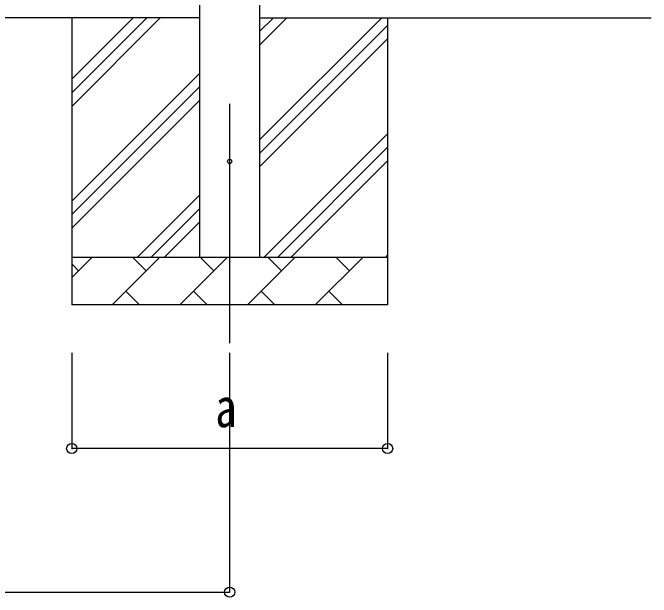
# Model space of a CAD drawing. Units: millimetres, scale not verified. Extents: x -10512 to 10512, y -7425 to 7425.
# Drawn here: x -6348 to -5014, y -3894 to -2673 of the extents above; entities that cross this region are included whole.
import ezdxf
from ezdxf.enums import TextEntityAlignment as Align

# ---------------------------------------------------------------- set-up
doc = ezdxf.new("R2010")
doc.units = ezdxf.units.MM
doc.header["$LTSCALE"] = 30
for name, color, linetype in [('0-4_YKK_12', 2, 'Continuous'), ('0-5_YKK_13', 4, 'Continuous'), ('0-6_YKK_A1', 4, 'Continuous'), ('0-7_YKK_D', 6, 'Continuous')]:
    doc.layers.add(name, color=color, linetype=linetype)
doc.styles.add('ＭＳ ゴシック', font='')
doc.styles.get('ＭＳ ゴシック').set_extended_font_data('MS Gothic')

msp = doc.modelspace()

# ---------------------------------------------------------------- linework, layer by layer
at = {"layer": '0-4_YKK_12'}
msp.add_line((-5894.45, -2863.5), (-5894.45, -3363.5), dxfattribs=at)
at = {"layer": '0-5_YKK_13'}
msp.add_circle((-5894.45, -2983.5), 4.5, dxfattribs=at)
msp.add_circle((-5894.45, -2983.5), 4.5, dxfattribs=at)
at = {"layer": '0-6_YKK_A1'}
for p, q in [((-5956.95, -3183.5), (-5956.95, -383.5)), ((-5831.95, -383.5), (-5831.95, -3183.5)), ((-5956.95, -2683.5), (-8704.95, -2683.5)), ((-6224.45, -2683.5), (-6224.45, -3283.5)), ((-6224.45, -2868.55), (-6039.4, -2683.5)), ((-6224.45, -2840.27), (-6067.68, -2683.5)), ((-6224.45, -2811.98), (-6095.97, -2683.5)), ((-5831.95, -2683.5), (-5013.75, -2683.5)), ((-5831.95, -2938.6), (-5576.85, -2683.5)), ((-5831.95, -2740.61), (-5774.84, -2683.5)), ((-5831.95, -2712.32), (-5803.13, -2683.5)), ((-5564.45, -2683.5), (-5564.45, -3283.5)), ((-5831.95, -2966.88), (-5564.45, -2699.38)), ((-5831.95, -2995.17), (-5564.45, -2727.67)), ((-6224.45, -3066.54), (-5956.95, -2799.04)), ((-6224.45, -3094.82), (-5956.95, -2827.32)), ((-6224.45, -3123.11), (-5956.95, -2855.61)), ((-5822.29, -3183.5), (-5564.45, -2925.66)), ((-5794.01, -3183.5), (-5564.45, -2953.94)), ((-5765.72, -3183.5), (-5564.45, -2982.23)), ((-6086.85, -3183.5), (-5956.95, -3053.6)), ((-6058.57, -3183.5), (-5956.95, -3081.88)), ((-6030.28, -3183.5), (-5956.95, -3110.17)), ((-6224.45, -3183.5), (-5564.45, -3183.5)), ((-6224.45, -3226.39), (-6181.56, -3183.5)), ((-6140.14, -3283.5), (-6040.14, -3183.5)), ((-6068.69, -3212.05), (-6097.24, -3183.5)), ((-5998.71, -3283.5), (-5898.71, -3183.5)), ((-5927.27, -3212.05), (-5955.82, -3183.5)), ((-5857.29, -3283.5), (-5757.29, -3183.5)), ((-5785.85, -3212.05), (-5814.4, -3183.5)), ((-5715.87, -3283.5), (-5615.87, -3183.5)), ((-5644.43, -3212.05), (-5672.98, -3183.5)), ((-5567.73, -3183.5), (-5564.45, -3180.22)), ((-6210.11, -3212.05), (-6224.45, -3197.71)), ((-6111.58, -3254.95), (-6083.03, -3283.5)), ((-5970.16, -3254.95), (-5941.61, -3283.5)), ((-5828.74, -3254.95), (-5800.19, -3283.5)), ((-5687.32, -3254.95), (-5658.77, -3283.5)), ((-5564.45, -3283.5), (-6224.45, -3283.5))]:
    msp.add_line(p, q, dxfattribs=at)
at = {"layer": '0-7_YKK_D'}
for p, q in [((-6224.45, -3383.5), (-6224.45, -3584.5)), ((-5894.45, -3383.5), (-5894.45, -3884.5)), ((-5564.45, -3383.5), (-5564.45, -3584.5)), ((-5564.45, -3583.5), (-6224.45, -3583.5)), ((-8767.45, -3883.5), (-5894.45, -3883.5))]:
    msp.add_line(p, q, dxfattribs=at)
for centre in [(-6224.45, -3583.5), (-5564.45, -3583.5), (-5894.45, -3883.5)]:
    msp.add_circle(centre, 10.62, dxfattribs=at)

# ---------------------------------------------------------------- texts
at = {"layer": '0-7_YKK_D', "style": 'ＭＳ ゴシック', "width": 0.8}
msp.add_text('a', height=82.48, dxfattribs=at).set_placement((-5924.45, -3563.5), align=Align.BOTTOM_LEFT)

doc.saveas('drawing.dxf')
